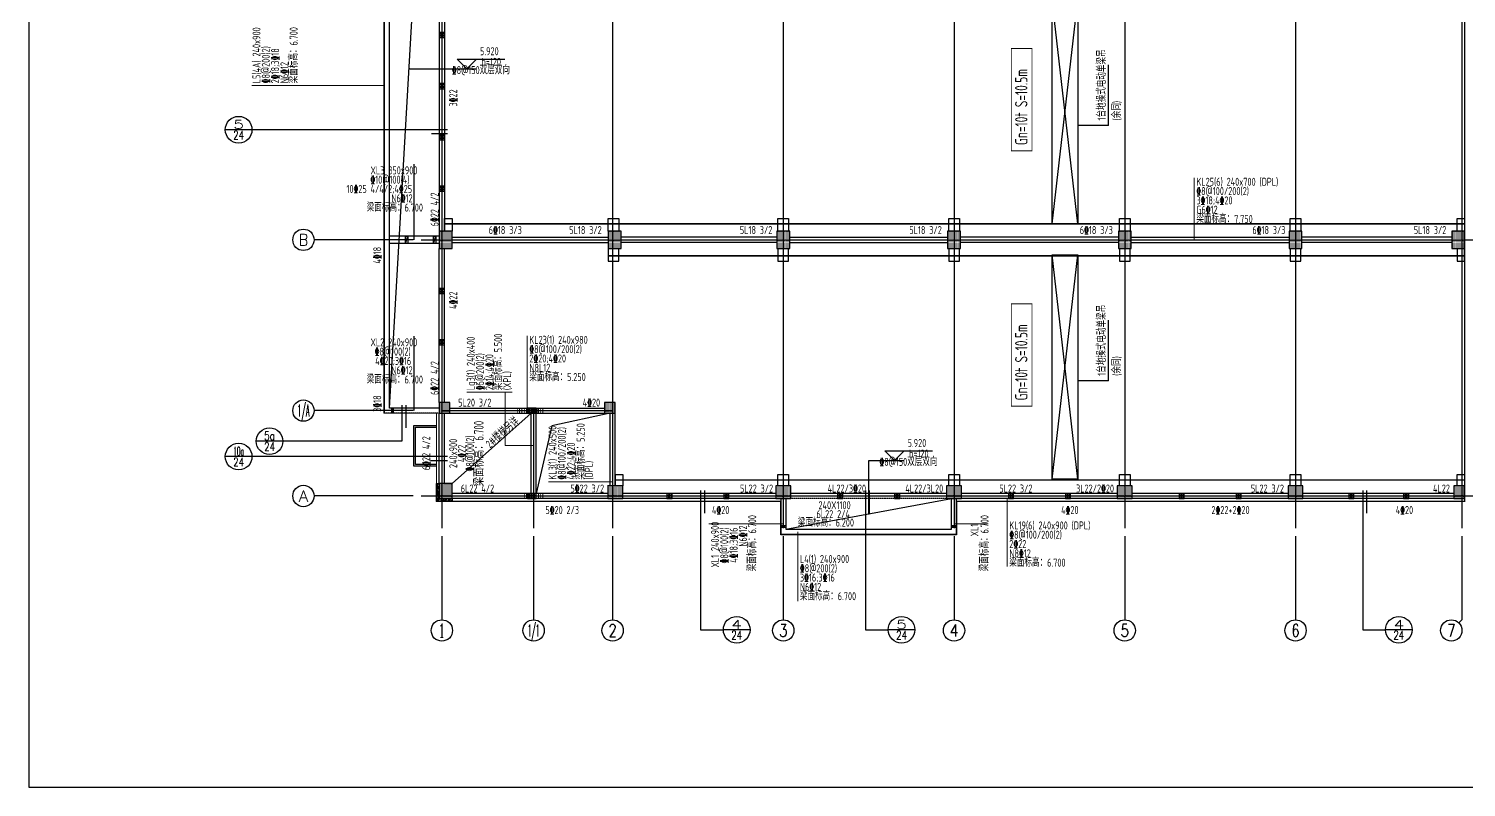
# Model space of a CAD drawing. Extents: x 254514 to 862351, y -189244 to 655075.
# Drawn here: x 254514 to 321870, y -7022 to 28509 of the extents above; entities that cross this region are included whole.
import ezdxf
from ezdxf.enums import TextEntityAlignment as Align

# ---------------------------------------------------------------- set-up
doc = ezdxf.new("R2010")
doc.units = 0
doc.header["$LTSCALE"] = 10
for name, pattern in [('CENTER', [2, 1.25, -0.25, 0.25, -0.25]), ('CENTER2', [1.125, 0.75, -0.125, 0.125, -0.125]), ('DASHED2', [0.375, 0.25, -0.125])]:
    doc.linetypes.add(name, pattern=pattern)
doc.layers.get('0').update_dxf_attribs({"linetype": 'CONTINUOUS'})
for name, color, linetype in [('1-牛腿', 6, 'CONTINUOUS'), ('AXIS_TEXT', 7, 'CONTINUOUS'), ('结-吊筋', 1, 'CONTINUOUS'), ('结-板', 30, 'CONTINUOUS'), ('结-板-标注', 2, 'CONTINUOUS'), ('结-构造柱', 2, 'CONTINUOUS'), ('结-柱', 2, 'CONTINUOUS'), ('结-柱-填充', 1, 'CONTINUOUS'), ('结-标注', 3, 'CONTINUOUS'), ('结-梁', 4, 'DASHED2'), ('结-梁-X编号', 81, 'CONTINUOUS'), ('结-梁-X钢筋', 80, 'CONTINUOUS'), ('结-梁-Y编号', 201, 'CONTINUOUS'), ('结-梁-Y钢筋', 200, 'CONTINUOUS'), ('结-轴网', 10, 'CENTER2'), ('结-轴网-标注', 14, 'CONTINUOUS')]:
    doc.layers.add(name, color=color, linetype=linetype)
doc.layers.add('结-隐线', color=59, linetype='CONTINUOUS', plot=False)
doc.styles.add('_TCH_AXIS', font='COMPLEX', dxfattribs={"bigfont": 'GBCBIG'})
doc.styles.add('_TCH_LABEL', font='COMPLEX', dxfattribs={"bigfont": 'GBCBIG'})
doc.styles.add('BW_Rein', font='tssdeng.shx', dxfattribs={"width": 0.7, "bigfont": 'hztxt-tsz.shx'})
doc.styles.add('COMPLEX', font='COMPLEX')
doc.styles.add('TSSD_Label', font='Tssdeng.shx', dxfattribs={"width": 0.7, "bigfont": 'hztxt.shx'})
doc.styles.add('TSSD_Norm', font='Tssdeng.shx', dxfattribs={"bigfont": 'hztxt.shx'})
doc.styles.add('TSSD_Rein', font='tssdeng.shx', dxfattribs={"width": 0.7, "bigfont": 'hztxt.shx'})

# ---------------------------------------------------------------- blocks, each defined once
blk = doc.blocks.new('QZF-HY-CJ-01C')
at = {"layer": '结-柱-填充'}
h = blk.add_hatch(dxfattribs=at)
h.set_pattern_fill('DOTS', color=0, scale=15)
h.set_pattern_definition([(0, (-281940.426, -6721.324), (11.90625, 23.8125), [0, -23.8125])])
h.paths.add_polyline_path([(480, 12400), (-120, 12400), (-120, 11600), (480, 11600)])
h = blk.add_hatch(dxfattribs=at)
h.set_pattern_fill('DOTS', color=0, scale=15)
h.set_pattern_definition([(0, (-274020.426, -6721.324), (11.90625, 23.8125), [0, -23.8125])])
h.paths.add_polyline_path([(8400, 12400), (7800, 12400), (7800, 11600), (8400, 11600)])
h = blk.add_hatch(dxfattribs=at)
h.set_pattern_fill('DOTS', color=0, scale=15)
h.set_pattern_definition([(0, (-266120.426, -6721.324), (11.90625, 23.8125), [0, -23.8125])])
h.paths.add_polyline_path([(16300, 12400), (15700, 12400), (15700, 11600), (16300, 11600)])
h = blk.add_hatch(dxfattribs=at)
h.set_pattern_fill('DOTS', color=0, scale=15)
h.set_pattern_definition([(0, (-258120.426, -6721.324), (11.90625, 23.8125), [0, -23.8125])])
h.paths.add_polyline_path([(24300, 12400), (23700, 12400), (23700, 11600), (24300, 11600)])
h = blk.add_hatch(dxfattribs=at)
h.set_pattern_fill('DOTS', color=0, scale=15)
h.set_pattern_definition([(0, (-250120.426, -6721.324), (11.90625, 23.8125), [0, -23.8125])])
h.paths.add_polyline_path([(32300, 12400), (31700, 12400), (31700, 11600), (32300, 11600)])
h = blk.add_hatch(dxfattribs=at)
h.set_pattern_fill('DOTS', color=0, scale=15)
h.set_pattern_definition([(0, (-242120.426, -6721.324), (11.90625, 23.8125), [0, -23.8125])])
h.paths.add_polyline_path([(40300, 12400), (39700, 12400), (39700, 11600), (40300, 11600)])
h = blk.add_hatch(dxfattribs=at)
h.set_pattern_fill('DOTS', color=0, scale=15)
h.set_pattern_definition([(0, (-234500.426, -6721.324), (11.90625, 23.8125), [0, -23.8125])])
h.paths.add_polyline_path([(47920, 12400), (47320, 12400), (47320, 11600), (47920, 11600)])
h = blk.add_hatch(dxfattribs=at)
h.set_pattern_fill('DOTS', color=0, scale=15)
h.set_pattern_definition([(0, (-281940.426, -14441.324), (11.90625, 23.8125), [0, -23.8125])])
h.paths.add_polyline_path([(380, 4380), (-120, 4380), (-120, 3880), (380, 3880)])
h = blk.add_hatch(dxfattribs=at)
h.set_pattern_fill('DOTS', color=0, scale=15)
h.set_pattern_definition([(0, (-274200.426, -14441.324), (11.90625, 23.8125), [0, -23.8125])])
h.paths.add_polyline_path([(8120, 4380), (7620, 4380), (7620, 3880), (8120, 3880)])
h = blk.add_hatch(dxfattribs=at)
h.set_pattern_fill('DOTS', color=0, scale=15)
h.set_pattern_definition([(0, (-281940.426, -18441.324), (11.90625, 23.8125), [0, -23.8125])])
h.paths.add_polyline_path([(480, 580), (-120, 580), (-120, -120), (480, -120)])
h = blk.add_hatch(dxfattribs=at)
h.set_pattern_fill('DOTS', color=0, scale=15)
h.set_pattern_definition([(0, (-274040.426, -18441.324), (11.90625, 23.8125), [0, -23.8125])])
h.paths.add_polyline_path([(8480, 480), (7780, 480), (7780, -120), (8480, -120)])
h = blk.add_hatch(dxfattribs=at)
h.set_pattern_fill('DOTS', color=0, scale=15)
h.set_pattern_definition([(0, (-266170.426, -18441.324), (11.90625, 23.8125), [0, -23.8125])])
h.paths.add_polyline_path([(16350, 480), (15650, 480), (15650, -120), (16350, -120)])
h = blk.add_hatch(dxfattribs=at)
h.set_pattern_fill('DOTS', color=0, scale=15)
h.set_pattern_definition([(0, (-258170.426, -18441.324), (11.90625, 23.8125), [0, -23.8125])])
h.paths.add_polyline_path([(24350, 480), (23650, 480), (23650, -120), (24350, -120)])
h = blk.add_hatch(dxfattribs=at)
h.set_pattern_fill('DOTS', color=0, scale=15)
h.set_pattern_definition([(0, (-250170.426, -18441.324), (11.90625, 23.8125), [0, -23.8125])])
h.paths.add_polyline_path([(32350, 480), (31650, 480), (31650, -120), (32350, -120)])
h = blk.add_hatch(dxfattribs=at)
h.set_pattern_fill('DOTS', color=0, scale=15)
h.set_pattern_definition([(0, (-242170.426, -18441.324), (11.90625, 23.8125), [0, -23.8125])])
h.paths.add_polyline_path([(40350, 480), (39650, 480), (39650, -120), (40350, -120)])
h = blk.add_hatch(dxfattribs=at)
h.set_pattern_fill('DOTS', color=0, scale=15)
h.set_pattern_definition([(0, (-234600.426, -18441.324), (11.90625, 23.8125), [0, -23.8125])])
h.paths.add_polyline_path([(47920, 480), (47420, 480), (47420, -120), (47920, -120)])
at = {"layer": '结-柱', "linetype": 'ByBlock', "lineweight": -2, "ltscale": 0.4, "transparency": 16777216}
for points in [[(480, 12400), (-120, 12400), (-120, 11600), (480, 11600)], [(8400, 12400), (7800, 12400), (7800, 11600), (8400, 11600)], [(16300, 12400), (15700, 12400), (15700, 11600), (16300, 11600)], [(24300, 12400), (23700, 12400), (23700, 11600), (24300, 11600)], [(32300, 12400), (31700, 12400), (31700, 11600), (32300, 11600)], [(40300, 12400), (39700, 12400), (39700, 11600), (40300, 11600)], [(47920, 12400), (47320, 12400), (47320, 11600), (47920, 11600)], [(380, 4380), (-120, 4380), (-120, 3880), (380, 3880)], [(8120, 4380), (7620, 4380), (7620, 3880), (8120, 3880)], [(480, 580), (-120, 580), (-120, -120), (480, -120)], [(8480, 480), (7780, 480), (7780, -120), (8480, -120)], [(16350, 480), (15650, 480), (15650, -120), (16350, -120)], [(24350, 480), (23650, 480), (23650, -120), (24350, -120)], [(32350, 480), (31650, 480), (31650, -120), (32350, -120)], [(40350, 480), (39650, 480), (39650, -120), (40350, -120)], [(47920, 480), (47420, 480), (47420, -120), (47920, -120)]]:
    blk.add_lwpolyline(points, close=True, dxfattribs=at)
blk = doc.blocks.new('_AXISO')
blk.add_circle((0, 0), 0.5)
at = {"layer": 'AXIS_TEXT', "style": 'COMPLEX', "width": 1.041667}
blk.add_attdef('A', text='', height=0.56, dxfattribs=at).set_placement((-0.25, -0.28), (0.25, -0.28), align=Align.FIT)
blk = doc.blocks.new('QZF-HY-CJ-01A')
at = {"layer": '结-轴网'}
for p, q in [((0, 49500), (0, -1500)), ((8000, 49500), (8000, -1500)), ((16000, 49500), (16000, -1500)), ((24000, 49500), (24000, -1500)), ((32000, 49500), (32000, -1500)), ((40000, 49500), (40000, -1500)), ((47800, 49500), (47800, -1500)), ((-970, 12000), (96500, 12000)), ((0, 4000), (8000, 4000)), ((4300, 4000), (4300, -1500)), ((-970, 0), (96500, 0))]:
    blk.add_line(p, q, dxfattribs=at)
at = {"layer": '结-轴网-标注'}
for p, q in [((-1345, 12000), (-5984, 12000)), ((-1345, 4000), (-5984, 4000)), ((-1345, 0), (-5984, 0)), ((0, -1875), (0, -5800)), ((4300, -1875), (4300, -5800)), ((8000, -1875), (8000, -5800)), ((16000, -1875), (16000, -5800)), ((24000, -1875), (24000, -5800)), ((32000, -1875), (32000, -5800)), ((40000, -1875), (40000, -5800)), ((47800, -1875), (47800, -5800)), ((47654, -5946), (47800, -5800))]:
    blk.add_line(p, q, dxfattribs=at)
ref = blk.add_blockref('_AXISO', (-6484, 12000), dxfattribs=dict(at, xscale=1000, yscale=1000, zscale=1000))
ref.add_attrib('A', 'B', dxfattribs={"layer": 'AXIS_TEXT', "height": 544, "style": '_TCH_AXIS'}).set_placement((-6704, 11728), (-6263, 11728), align=Align.FIT)
ref = blk.add_blockref('_AXISO', (-6484, 4000), dxfattribs=dict(at, xscale=1000, yscale=1000, zscale=1000))
ref.add_attrib('A', '1/A', dxfattribs={"layer": 'AXIS_TEXT', "height": 565.7, "style": '_TCH_AXIS', "width": 0.381818}).set_placement((-6767, 3717), (-6201, 3717), align=Align.FIT)
ref = blk.add_blockref('_AXISO', (-6484, 0), dxfattribs=dict(at, xscale=1000, yscale=1000, zscale=1000))
ref.add_attrib('A', 'A', dxfattribs={"layer": 'AXIS_TEXT', "height": 531, "style": '_TCH_AXIS'}).set_placement((-6711, -266), (-6256, -266), align=Align.FIT)
ref = blk.add_blockref('_AXISO', (0, -6300), dxfattribs=dict(at, xscale=1000, yscale=1000, zscale=1000))
ref.add_attrib('A', '1', dxfattribs={"layer": 'AXIS_TEXT', "height": 643, "style": '_TCH_AXIS'}).set_placement((-138, -6622), (138, -6622), align=Align.FIT)
ref = blk.add_blockref('_AXISO', (4300, -6300), dxfattribs=dict(at, xscale=1000, yscale=1000, zscale=1000))
ref.add_attrib('A', '1/1', dxfattribs={"layer": 'AXIS_TEXT', "height": 565.7, "style": '_TCH_AXIS', "width": 0.456522}).set_placement((4017, -6583), (4583, -6583), align=Align.FIT)
ref = blk.add_blockref('_AXISO', (8000, -6300), dxfattribs=dict(at, xscale=1000, yscale=1000, zscale=1000))
ref.add_attrib('A', '2', dxfattribs={"layer": 'AXIS_TEXT', "height": 582, "style": '_TCH_AXIS'}).set_placement((7806, -6591), (8194, -6591), align=Align.FIT)
ref = blk.add_blockref('_AXISO', (16000, -6300), dxfattribs=dict(at, xscale=1000, yscale=1000, zscale=1000))
ref.add_attrib('A', '3', dxfattribs={"layer": 'AXIS_TEXT', "height": 582, "style": '_TCH_AXIS'}).set_placement((15806, -6591), (16194, -6591), align=Align.FIT)
ref = blk.add_blockref('_AXISO', (24000, -6300), dxfattribs=dict(at, xscale=1000, yscale=1000, zscale=1000))
ref.add_attrib('A', '4', dxfattribs={"layer": 'AXIS_TEXT', "height": 557, "style": '_TCH_AXIS'}).set_placement((23788, -6578), (24212, -6578), align=Align.FIT)
ref = blk.add_blockref('_AXISO', (32000, -6300), dxfattribs=dict(at, xscale=1000, yscale=1000, zscale=1000))
ref.add_attrib('A', '5', dxfattribs={"layer": 'AXIS_TEXT', "height": 582, "style": '_TCH_AXIS'}).set_placement((31806, -6591), (32194, -6591), align=Align.FIT)
ref = blk.add_blockref('_AXISO', (40000, -6300), dxfattribs=dict(at, xscale=1000, yscale=1000, zscale=1000))
ref.add_attrib('A', '6', dxfattribs={"layer": 'AXIS_TEXT', "height": 582, "style": '_TCH_AXIS'}).set_placement((39806, -6591), (40194, -6591), align=Align.FIT)
ref = blk.add_blockref('_AXISO', (47300, -6300), dxfattribs=dict(at, xscale=1000, yscale=1000, zscale=1000))
ref.add_attrib('A', '7', dxfattribs={"layer": 'AXIS_TEXT', "height": 582, "style": '_TCH_AXIS'}).set_placement((47106, -6591), (47494, -6591), align=Align.FIT)
blk = doc.blocks.new('qzf-hy-gzz-1c')
at = {"layer": '结-构造柱', "linetype": 'Continuous'}
h = blk.add_hatch(dxfattribs=at)
h.set_pattern_fill('ANSI37', color=256, scale=25)
h.set_pattern_definition([(45, (-278179.67, -33837.33), (-56.1266, 56.1266), []), (135, (-278179.67, -33837.33), (-56.1266, -56.1266), [])])
h.paths.add_polyline_path([(-120, 21480), (120, 21480), (120, 21720), (-120, 21720)])
h = blk.add_hatch(dxfattribs=at)
h.set_pattern_fill('ANSI37', color=256, scale=25)
h.set_pattern_definition([(45, (-278179.67, -36237.33), (-56.1266, 56.1266), []), (135, (-278179.67, -36237.33), (-56.1266, -56.1266), [])])
h.paths.add_polyline_path([(-120, 19080), (120, 19080), (120, 19320), (-120, 19320)])
h = blk.add_hatch(dxfattribs=at)
h.set_pattern_fill('ANSI37', color=256, scale=25)
h.set_pattern_definition([(45, (-278179.67, -38637.33), (-56.1266, 56.1266), []), (135, (-278179.67, -38637.33), (-56.1266, -56.1266), [])])
h.paths.add_polyline_path([(-120, 16680), (120, 16680), (120, 16920), (-120, 16920)])
h = blk.add_hatch(dxfattribs=at)
h.set_pattern_fill('ANSI37', color=256, scale=25)
h.set_pattern_definition([(45, (-278179.67, -41037.33), (-56.1266, 56.1266), []), (135, (-278179.67, -41037.33), (-56.1266, -56.1266), [])])
h.paths.add_polyline_path([(-120, 14280), (120, 14280), (120, 14520), (-120, 14520)])
h = blk.add_hatch(dxfattribs=at)
h.set_pattern_fill('ANSI37', color=256, scale=25)
h.set_pattern_definition([(45, (-278179.67, -45837.33), (-56.1266, 56.1266), []), (135, (-278179.67, -45837.33), (-56.1266, -56.1266), [])])
h.paths.add_polyline_path([(-120, 9480), (120, 9480), (120, 9720), (-120, 9720)])
h = blk.add_hatch(dxfattribs=at)
h.set_pattern_fill('ANSI37', color=256, scale=25)
h.set_pattern_definition([(45, (-278179.67, -48237.33), (-56.1266, 56.1266), []), (135, (-278179.67, -48237.33), (-56.1266, -56.1266), [])])
h.paths.add_polyline_path([(-120, 7080), (120, 7080), (120, 7320), (-120, 7320)])
h = blk.add_hatch(dxfattribs=at)
h.set_pattern_fill('ANSI37', color=256, scale=25)
h.set_pattern_definition([(45, (-274039.67, -51447.33), (-56.1266, 56.1266), []), (135, (-274039.67, -51447.33), (-56.1266, -56.1266), [])])
h.paths.add_polyline_path([(4020, 3880), (4420, 3880), (4420, 4120), (4020, 4120)])
h = blk.add_hatch(dxfattribs=at)
h.set_pattern_fill('ANSI37', color=256, scale=25)
h.set_pattern_definition([(45, (-274039.67, -55447.33), (-56.1266, 56.1266), []), (135, (-274039.67, -55447.33), (-56.1266, -56.1266), [])])
h.paths.add_polyline_path([(4020, -120), (4420, -120), (4420, 120), (4020, 120)])
h = blk.add_hatch(dxfattribs=at)
h.set_pattern_fill('ANSI37', color=256, scale=25)
h.set_pattern_definition([(45, (-267594.67, -55447.33), (-56.1266, 56.1266), []), (135, (-267594.67, -55447.33), (-56.1266, -56.1266), [])])
h.paths.add_polyline_path([(10545, -120), (10785, -120), (10785, 120), (10545, 120)])
h = blk.add_hatch(dxfattribs=at)
h.set_pattern_fill('ANSI37', color=256, scale=25)
h.set_pattern_definition([(45, (-264924.67, -55447.33), (-56.1266, 56.1266), []), (135, (-264924.67, -55447.33), (-56.1266, -56.1266), [])])
h.paths.add_polyline_path([(13215, -120), (13455, -120), (13455, 120), (13215, 120)])
h = blk.add_hatch(dxfattribs=at)
h.set_pattern_fill('ANSI37', color=256, scale=25)
h.set_pattern_definition([(45, (-259594.67, -55447.33), (-56.1266, 56.1266), []), (135, (-259594.67, -55447.33), (-56.1266, -56.1266), [])])
h.paths.add_polyline_path([(18545, -120), (18785, -120), (18785, 120), (18545, 120)])
h = blk.add_hatch(dxfattribs=at)
h.set_pattern_fill('ANSI37', color=256, scale=25)
h.set_pattern_definition([(45, (-256924.67, -55447.33), (-56.1266, 56.1266), []), (135, (-256924.67, -55447.33), (-56.1266, -56.1266), [])])
h.paths.add_polyline_path([(21215, -120), (21455, -120), (21455, 120), (21215, 120)])
h = blk.add_hatch(dxfattribs=at)
h.set_pattern_fill('ANSI37', color=256, scale=25)
h.set_pattern_definition([(45, (-251594.67, -55447.33), (-56.1266, 56.1266), []), (135, (-251594.67, -55447.33), (-56.1266, -56.1266), [])])
h.paths.add_polyline_path([(26545, -120), (26785, -120), (26785, 120), (26545, 120)])
h = blk.add_hatch(dxfattribs=at)
h.set_pattern_fill('ANSI37', color=256, scale=25)
h.set_pattern_definition([(45, (-248924.67, -55447.33), (-56.1266, 56.1266), []), (135, (-248924.67, -55447.33), (-56.1266, -56.1266), [])])
h.paths.add_polyline_path([(29215, -120), (29455, -120), (29455, 120), (29215, 120)])
h = blk.add_hatch(dxfattribs=at)
h.set_pattern_fill('ANSI37', color=256, scale=25)
h.set_pattern_definition([(45, (-243594.67, -55447.33), (-56.1266, 56.1266), []), (135, (-243594.67, -55447.33), (-56.1266, -56.1266), [])])
h.paths.add_polyline_path([(34545, -120), (34785, -120), (34785, 120), (34545, 120)])
h = blk.add_hatch(dxfattribs=at)
h.set_pattern_fill('ANSI37', color=256, scale=25)
h.set_pattern_definition([(45, (-240924.67, -55447.33), (-56.1266, 56.1266), []), (135, (-240924.67, -55447.33), (-56.1266, -56.1266), [])])
h.paths.add_polyline_path([(37215, -120), (37455, -120), (37455, 120), (37215, 120)])
h = blk.add_hatch(dxfattribs=at)
h.set_pattern_fill('ANSI37', color=256, scale=25)
h.set_pattern_definition([(45, (-235644.67, -55447.33), (-56.1266, 56.1266), []), (135, (-235644.67, -55447.33), (-56.1266, -56.1266), [])])
h.paths.add_polyline_path([(42495, -120), (42735, -120), (42735, 120), (42495, 120)])
h = blk.add_hatch(dxfattribs=at)
h.set_pattern_fill('ANSI37', color=256, scale=25)
h.set_pattern_definition([(45, (-233074.67, -55447.33), (-56.1266, 56.1266), []), (135, (-233074.67, -55447.33), (-56.1266, -56.1266), [])])
h.paths.add_polyline_path([(45065, -120), (45305, -120), (45305, 120), (45065, 120)])
for points in [[(-120, 21480), (120, 21480), (120, 21720), (-120, 21720)], [(-120, 19080), (120, 19080), (120, 19320), (-120, 19320)], [(-120, 16680), (120, 16680), (120, 16920), (-120, 16920)], [(-120, 14280), (120, 14280), (120, 14520), (-120, 14520)], [(-120, 9480), (120, 9480), (120, 9720), (-120, 9720)], [(-120, 7080), (120, 7080), (120, 7320), (-120, 7320)], [(4020, 3880), (4420, 3880), (4420, 4120), (4020, 4120)], [(4020, -120), (4420, -120), (4420, 120), (4020, 120)], [(10545, -120), (10785, -120), (10785, 120), (10545, 120)], [(13215, -120), (13455, -120), (13455, 120), (13215, 120)], [(18545, -120), (18785, -120), (18785, 120), (18545, 120)], [(21215, -120), (21455, -120), (21455, 120), (21215, 120)], [(26545, -120), (26785, -120), (26785, 120), (26545, 120)], [(29215, -120), (29455, -120), (29455, 120), (29215, 120)], [(34545, -120), (34785, -120), (34785, 120), (34545, 120)], [(37215, -120), (37455, -120), (37455, 120), (37215, 120)], [(42495, -120), (42735, -120), (42735, 120), (42495, 120)], [(45065, -120), (45305, -120), (45305, 120), (45065, 120)]]:
    blk.add_lwpolyline(points, close=True, dxfattribs=at)

msp = doc.modelspace()

# ---------------------------------------------------------------- hatches: boundary and pattern name
at = {"layer": '结-柱-填充'}
h = msp.add_hatch(dxfattribs=at)
h.set_pattern_fill('ARMORED', color=256, scale=25)
h.set_pattern_definition([(50, (196160.3, -230000), (179.31505, -15.68803), [18.75, -206.25]), (355, (196160.3, -230000), (-34.68783, 188.04803), [15, -165]), (100.4514, (196175.24, -230001.3), (144.62735, 172.35989), [15.93505, -175.28553]), (46.1842, (196160.3, -229950), (266.81026, -41.37975), [28.125, -309.375]), (96.6356, (196182.53, -229953.45), (233.66568, 243.52947), [23.90257, -262.92825]), (351.1842, (196160.3, -229950), (233.6655, 243.52965), [22.5, -247.5]), (21, (196185.3, -229962.5), (149.22676, -100.65472), [18.75, -206.25]), (326, (196185.3, -229962.5), (60.82883, 181.28751), [15, -165]), (71.4514, (196197.73, -229970.89), (210.05566, 80.63262), [15.93505, -175.28553]), (37.5, (196160.295, -230000), (3.039964, 83.223463), [0, -163, 0, -167.5, 0, -165.625]), (7.5, (196160.295, -230000), (65.767384, 98.602928), [0, -95.5, 0, -159.25, 0, -63.125]), (327.5, (196104.545, -230000), (133.455609, -5.638718), [0, -62.5, 0, -195, 0, -258.75]), (317.5, (196079.54, -230000), (145.79654, 25.026246), [0, -81.25, 0, -129.5, 0, -183.75]), (45, (196160.3, -230000), (-88.38835, 88.38835), [])])
h.paths.add_polyline_path([(274350, 6501), (274350, 6371), (273620, 6371), (273620, 7201), (273750, 7201), (273750, 6501)])

# ---------------------------------------------------------------- linework, layer by layer
at = {"layer": '1-牛腿'}
for p, q in [((274000, 19021), (274000, 19621)), ((274000, 19621), (274350, 19621)), ((274350, 19621), (274350, 19021)), ((281670, 19021), (281670, 19621)), ((281670, 19621), (282170, 19621)), ((282170, 19621), (282170, 19021)), ((289620, 19021), (289620, 19621)), ((289620, 19621), (290120, 19621)), ((290120, 19621), (290120, 19021)), ((297620, 19021), (297620, 19621)), ((297620, 19621), (298120, 19621)), ((298120, 19621), (298120, 19021)), ((305620, 19021), (305620, 19621)), ((305620, 19621), (306120, 19621)), ((306120, 19621), (306120, 19021)), ((313620, 19021), (313620, 19621)), ((313620, 19621), (314120, 19621)), ((314120, 19621), (314120, 19021)), ((321440, 19021), (321440, 19621)), ((321440, 19621), (321790, 19621)), ((321790, 19621), (321790, 19021)), ((281670, 18221), (281670, 17621)), ((282170, 17621), (282170, 18221)), ((289620, 18221), (289620, 17621)), ((290120, 17621), (290120, 18221)), ((297620, 18221), (297620, 17621)), ((298120, 17621), (298120, 18221)), ((305620, 18221), (305620, 17621)), ((306120, 17621), (306120, 18221)), ((313620, 18221), (313620, 17621)), ((314120, 17621), (314120, 18221)), ((321440, 18221), (321440, 17621)), ((321790, 17621), (321790, 18221)), ((281670, 17621), (282170, 17621)), ((289620, 17621), (290120, 17621)), ((297620, 17621), (298120, 17621)), ((305620, 17621), (306120, 17621)), ((313620, 17621), (314120, 17621)), ((321440, 17621), (321790, 17621)), ((282000, 7101), (282000, 7621)), ((282000, 7621), (282350, 7621)), ((282350, 7621), (282350, 7101)), ((289620, 7101), (289620, 7621)), ((289620, 7621), (290120, 7621)), ((290120, 7621), (290120, 7101)), ((297620, 7101), (297620, 7621)), ((297620, 7621), (298120, 7621)), ((298120, 7621), (298120, 7101)), ((305620, 7101), (305620, 7621)), ((305620, 7621), (306120, 7621)), ((306120, 7621), (306120, 7101)), ((313620, 7101), (313620, 7621)), ((313620, 7621), (314120, 7621)), ((314120, 7621), (314120, 7101)), ((321440, 7101), (321440, 7621)), ((321440, 7621), (321790, 7621)), ((321790, 7621), (321790, 7101))]:
    msp.add_line(p, q, dxfattribs=at)
at = {"layer": '1-牛腿', "linetype": 'CENTER', "const_width": 75}
for points in [[(321790, 19371), (274000, 19371)], [(321790, 17871), (281670, 17871)], [(321790, 7371), (282000, 7371)]]:
    msp.add_lwpolyline(points, dxfattribs=at)
at = {"layer": '结-吊筋', "lineweight": 35, "const_width": 40}
for points in [[(277405, 10501), (277405, 10741)], [(277510, 10501), (277510, 10741)], [(277615, 10501), (277615, 10741)], [(277735, 10501), (277735, 10741)], [(277735, 10501), (277735, 10741)], [(277840, 10501), (277840, 10741)], [(277840, 10501), (277840, 10741)], [(277945, 10501), (277945, 10741)], [(277945, 10501), (277945, 10741)], [(278125, 10501), (278125, 10741)], [(278230, 10501), (278230, 10741)], [(278335, 10501), (278335, 10741)], [(278395, 10501), (278395, 10741)], [(278395, 10501), (278395, 10741)], [(278500, 10501), (278500, 10741)], [(278500, 10501), (278500, 10741)], [(278605, 10501), (278605, 10741)], [(278605, 10501), (278605, 10741)], [(277735, 6501), (277735, 6741)], [(277735, 6501), (277735, 6741)], [(277840, 6501), (277840, 6741)], [(277840, 6501), (277840, 6741)], [(277945, 6501), (277945, 6741)], [(277945, 6501), (277945, 6741)], [(278395, 6501), (278395, 6741)], [(278395, 6501), (278395, 6741)], [(278500, 6501), (278500, 6741)], [(278500, 6501), (278500, 6741)], [(278605, 6501), (278605, 6741)], [(278605, 6501), (278605, 6741)]]:
    msp.add_lwpolyline(points, dxfattribs=at)
at = {"layer": '结-板', "const_width": 60}
msp.add_lwpolyline([(297990, 6371), (321790, 6371), (321790, 54871), (273620, 54871), (273620, 51401), (271170, 51401), (271170, 10501), (273620, 10501), (273620, 6371), (289750, 6371), (289750, 4821), (297990, 4821)], close=True, dxfattribs=at)
at = {"layer": '结-板', "color": 5, "const_width": 60}
for points in [[(278050, 10501), (273990, 10501), (273990, 7201), (274350, 7201), (274350, 6741), (278050, 6741)], [(281750, 10501), (278290, 10501), (278290, 6741), (281650, 6741), (281650, 7101), (281750, 7101)]]:
    msp.add_lwpolyline(points, close=True, dxfattribs=at)
at = {"layer": '结-板'}
for points in [[(273620, 8021), (272550, 8021), (272550, 9921), (273620, 9921)], [(273620, 8101), (272630, 8101), (272630, 9841), (273620, 9841)]]:
    msp.add_lwpolyline(points, dxfattribs=at)
at = {"layer": '结-板-标注'}
for p, q in [((272166, 18443), (272275, 18800)), ((273472, 18443), (273581, 18800)), ((271510, 10741), (271510, 10501)), ((271510, 10741), (271585, 10501)), ((271585, 10741), (271585, 10501)), ((289750, 5236), (289990, 5236)), ((289750, 5161), (289990, 5236)), ((289750, 5161), (289990, 5161)), ((297750, 5236), (297990, 5236)), ((297750, 5161), (297990, 5236)), ((297750, 5161), (297990, 5161))]:
    msp.add_line(p, q, dxfattribs=at)
for points in [[(272166, 18800), (272275, 18800), (272275, 18443), (272166, 18443)], [(273472, 18800), (273581, 18800), (273581, 18443), (273472, 18443)]]:
    msp.add_lwpolyline(points, close=True, dxfattribs=at)
at = {"layer": '结-柱'}
msp.add_lwpolyline([(274350, 6501), (274350, 6371), (273620, 6371), (273620, 7201), (273750, 7201), (273750, 6501)], close=True, dxfattribs=at)
at = {"layer": '结-标注'}
for p, q in [((271410, 10741), (273750, 51141)), ((302466, 19371), (303673, 29871)), ((303673, 19371), (302466, 29871)), ((275041, 26631), (274591, 27081)), ((274591, 27081), (275491, 27081)), ((275041, 26631), (275491, 27081)), ((275491, 27081), (276817, 27081)), ((272355, 26631), (275071, 26631)), ((274453, 26631), (275491, 26631)), ((305109, 23973), (305109, 26815)), ((264974, 23779), (263724, 23779)), ((269298, 23779), (264974, 23779)), ((274137, 23779), (269298, 23779)), ((305109, 23973), (303673, 23973)), ((302466, 7411), (303673, 17911)), ((303673, 7411), (302466, 17911)), ((305109, 12013), (305109, 14855)), ((305109, 12013), (303673, 12013)), ((272002, 10881), (272002, 9187)), ((274350, 7201), (278050, 10501)), ((266423, 9187), (265173, 9187)), ((272002, 9187), (266423, 9187)), ((264974, 8467), (263724, 8467)), ((269298, 8467), (264974, 8467)), ((274137, 8467), (269298, 8467)), ((293870, 5781), (293870, 8280)), ((293870, 8280), (295106, 8280)), ((294488, 8280), (295527, 8280)), ((295077, 8280), (294627, 8730)), ((294627, 8730), (295527, 8730)), ((295077, 8280), (295527, 8730)), ((295527, 8730), (296853, 8730)), ((285995, 6881), (285995, 355)), ((293720, 6881), (293720, 355)), ((317020, 6881), (317020, 355)), ((289990, 5061), (297750, 6501)), ((285995, 355), (287061, 355)), ((288311, 355), (287061, 355)), ((293720, 355), (294786, 355)), ((296036, 355), (294786, 355)), ((317020, 355), (318086, 355)), ((319336, 355), (318086, 355))]:
    msp.add_line(p, q, dxfattribs=at)
for points in [[(303673, 19371), (302466, 19371), (302466, 29871), (303673, 29871)], [(303673, 7411), (302466, 7411), (302466, 17911), (303673, 17911)], [(278290, 6741), (278290, 10501), (281750, 10501), (279020, 9911)]]:
    msp.add_lwpolyline(points, close=True, dxfattribs=at)
at = {"layer": '结-标注', "const_width": 41.5}
for points in [[(300557, 22789), (300557, 27585), (301521, 27585), (301521, 22789)], [(300557, 10829), (300557, 15625), (301521, 15625), (301521, 10829)]]:
    msp.add_lwpolyline(points, close=True, dxfattribs=at)
at = {"layer": '结-标注', "const_width": 39.8}
for points in [[(272339, 26631, 1), (272379, 26631, 1)], [(293850, 5781, 1), (293891, 5781, 1)]]:
    msp.add_lwpolyline(points, format="xyb", close=True, dxfattribs=at)
at = {"layer": '结-标注', "const_width": 62.5}
for points in [[(274137, 23591), (273384, 23591)], [(272190, 10881), (272190, 9806)], [(274137, 8279), (273325, 8279)], [(286182, 6881), (286182, 5806)], [(293908, 6881), (293908, 5806)], [(317208, 6881), (317208, 5806)]]:
    msp.add_lwpolyline(points, dxfattribs=at)
at = {"layer": '结-标注'}
for centre in [(264349, 23779), (265798, 9187), (264349, 8467), (287686, 355), (295411, 355), (318711, 355)]:
    msp.add_circle(centre, 625, dxfattribs=at)
at = {"layer": '结-梁', "linetype": 'ByBlock'}
for p, q in [((271170, 10501), (271170, 51401)), ((271410, 10741), (271410, 51161)), ((273750, 30221), (273750, 19021)), ((273990, 30221), (273990, 19021)), ((273750, 18796), (271410, 18796)), ((273750, 18446), (271410, 18446)), ((273750, 11001), (273750, 18221)), ((273990, 11001), (273990, 18221)), ((274350, 18741), (281670, 18741)), ((274350, 18501), (281670, 18501)), ((289570, 18741), (282270, 18741)), ((289570, 18501), (282270, 18501)), ((290170, 18741), (297570, 18741)), ((290170, 18501), (297570, 18501)), ((305570, 18741), (298170, 18741)), ((305570, 18501), (298170, 18501)), ((306170, 18741), (313570, 18741)), ((306170, 18501), (313570, 18501)), ((321190, 18741), (314170, 18741)), ((321190, 18501), (314170, 18501)), ((273750, 10741), (271410, 10741)), ((273750, 7201), (273750, 10501)), ((273990, 7201), (273990, 10501)), ((274250, 10741), (281490, 10741)), ((274250, 10501), (278050, 10501)), ((278050, 6741), (278050, 10501)), ((278290, 6741), (278290, 10501)), ((278290, 10501), (281490, 10501)), ((281750, 7101), (281750, 10501)), ((281990, 7101), (281990, 10501)), ((278050, 6741), (274350, 6741)), ((281650, 6741), (278290, 6741)), ((289520, 6741), (282350, 6741)), ((297520, 6741), (290220, 6741)), ((305520, 6741), (298220, 6741)), ((313520, 6741), (306220, 6741)), ((321290, 6741), (314220, 6741)), ((281650, 6501), (274350, 6501)), ((289520, 6501), (282350, 6501)), ((289750, 6501), (289750, 4821)), ((289990, 6501), (289990, 5061)), ((297750, 5061), (297750, 6501)), ((297990, 4821), (297990, 6501)), ((305520, 6501), (298220, 6501)), ((313520, 6501), (306220, 6501)), ((321290, 6501), (314220, 6501)), ((289750, 4821), (297990, 4821)), ((289990, 5061), (297750, 5061))]:
    msp.add_line(p, q, dxfattribs=at)
at = {"layer": '结-梁'}
for p, q in [((273750, 10501), (271170, 10501)), ((297520, 6501), (290220, 6501))]:
    msp.add_line(p, q, dxfattribs=at)
at = {"layer": '结-梁-X编号'}
for p, q in [((272580, 18621), (272580, 22161)), ((272580, 10621), (272580, 14106))]:
    msp.add_line(p, q, dxfattribs=at)
at = {"layer": '结-梁-X编号', "lineweight": 18}
for p, q in [((309125, 18621), (309125, 21526)), ((277870, 10621), (277870, 14121)), ((300360, 6496), (300360, 3325)), ((290549, 1689), (290549, 4941))]:
    msp.add_line(p, q, dxfattribs=at)
at = {"layer": '结-梁-Y编号', "lineweight": 18}
for p, q in [((271170, 25853), (264962, 25853)), ((277170, 11480), (275039, 11480)), ((276840, 11480), (276840, 8989)), ((276840, 8989), (278170, 8989)), ((281870, 7289), (278870, 7289)), ((289870, 5324), (286386, 5324)), ((299474, 5324), (297870, 5324))]:
    msp.add_line(p, q, dxfattribs=at)
at = {"layer": '结-隐线'}
msp.add_lwpolyline([(254514, -7022), (399076, -7022), (399076, 64728), (254514, 64728)], close=True, dxfattribs=at)

# ---------------------------------------------------------------- block references
at = {"layer": '结-构造柱'}
msp.add_blockref('qzf-hy-gzz-1c', (273870, 6621), dxfattribs=at)
at = {"layer": '结-柱'}
msp.add_blockref('QZF-HY-CJ-01C', (273870, 6621), dxfattribs=at)
at = {"layer": '结-轴网'}
msp.add_blockref('QZF-HY-CJ-01A', (273870, 6621), dxfattribs=at)

# ---------------------------------------------------------------- texts
at = {"layer": '结-标注', "style": 'TSSD_Label', "width": 0.7}
for s, p in [('5.920', (276533, 27156)), ('h=120', (276643, 26660)), ('%%1328@150双层双向', (277059, 26271)), ('5.920', (296569, 8805)), ('h=120', (296678, 8309)), ('%%1328@150双层双向', (297094, 7920))]:
    msp.add_text(s, height=375, dxfattribs=at).set_placement(p, align=Align.BOTTOM_RIGHT)
at = {"layer": '结-标注', "width": 0.7}
for s, height, rotation, style, p in [('Gn=10t S=10.5m ', 581, 90, 'TSSD_Norm', (301311, 23058)), ('1台地操式电动单梁吊', 375, 90, 'TSSD_Rein', (304979, 24212)), ('(余同)', 375, 90, 'TSSD_Rein', (305691, 24212)), ('Gn=10t S=10.5m ', 581, 90, 'TSSD_Norm', (301311, 11098)), ('1台地操式电动单梁吊', 375, 90, 'TSSD_Rein', (304979, 12252)), ('(余同)', 375, 90, 'TSSD_Rein', (305691, 12252)), ('2#楼梯另详', 375, 40.83136, 'BW_Rein', (276127, 8842))]:
    msp.add_text(s, height=height, rotation=rotation, dxfattribs=dict(at, style=style)).set_placement(p)
at = {"layer": '结-标注', "style": '_TCH_LABEL'}
for s, height, width, p, p2 in [('24', 402.5, 0.729167, (264097, 23326), (264600, 23326)), ('5', 402, 1.875, (264097, 23829), (264600, 23829)), ('5a', 402.5, 0.75, (265547, 9237), (266050, 9237)), ('10a', 402.5, 0.525, (264097, 8517), (264600, 8517)), ('24', 402.5, 0.729167, (265547, 8734), (266050, 8734)), ('24', 402.5, 0.729167, (264097, 8014), (264600, 8014)), ('4', 402, 1.640625, (287434, 406), (287937, 406)), ('5', 402, 1.875, (295159, 406), (295662, 406)), ('4', 402, 1.640625, (318459, 406), (318962, 406)), ('24', 402.5, 0.729167, (287434, -98), (287937, -98)), ('24', 402.5, 0.729167, (295159, -98), (295662, -98)), ('24', 402.5, 0.729167, (318459, -98), (318962, -98))]:
    msp.add_text(s, height=height, dxfattribs=dict(at, width=width)).set_placement(p, p2, align=Align.FIT)
at = {"layer": '结-梁-X编号', "color": 6, "style": 'BW_Rein', "width": 0.7}
for s, p in [('XL3 350x900', (270527, 21688)), ('KL25(6) 240x700 (DPL)', (309225, 21153)), ('KL23(1) 240x980', (277970, 13748)), ('XL2 240x900', (270527, 13633)), ('KL19(6) 240x900 (DPL)', (300460, 5055)), ('L4(1) 240x900', (290648, 3483))]:
    msp.add_text(s, height=375, dxfattribs=at).set_placement(p)
at = {"layer": '结-梁-X编号', "style": 'BW_Rein', "width": 0.7}
for s, p in [('%%13210@100(4)', (270524, 21252)), ('10%%13225 4/4/2;4%%13225', (269401, 20817)), ('%%1328@100/200(2)', (309225, 20717)), ('梁面标高：6.700', (270351, 19945)), ('N6%%13212', (271502, 20381)), ('3%%13218;4%%13220', (309225, 20281)), ('G6%%13212', (309225, 19846)), ('梁面标高：7.750', (309225, 19410)), ('%%1328@100(2)', (270721, 13197)), ('%%1328@100/200(2)', (277970, 13312)), ('4%%13220;3%%13216', (270748, 12762)), ('2%%13220;4%%13220', (277970, 12876)), ('N8L12', (277970, 12441)), ('梁面标高：6.700', (270351, 11890)), ('N6%%13212', (271502, 12326)), ('梁面标高：5.250', (277970, 12005)), ('%%1328@100/200(2)', (300460, 4620)), ('2%%13222', (300460, 4184)), ('N8%%13212', (300460, 3748)), ('%%1328@200(2)', (290648, 3048)), ('梁面标高：6.700', (300460, 3312)), ('3%%13216;3%%13216', (290648, 2612)), ('梁面标高：6.700', (290648, 1740)), ('N6%%13212', (290648, 2176))]:
    msp.add_text(s, height=375, dxfattribs=at).set_placement(p)
at = {"layer": '结-梁-X钢筋', "style": 'BW_Rein', "width": 0.7}
msp.add_text('6%%13218 3/3', height=375, dxfattribs=at).set_placement((276067, 18891))
for s, p in [('5L18 3/2', (281362, 18891)), ('5L18 3/2', (289356, 18891)), ('5L18 3/2', (297296, 18891)), ('6%%13218 3/3', (305311, 18891)), ('6%%13218 3/3', (313399, 18891)), ('5L18 3/2', (320935, 18891)), ('5L20 3/2', (276192, 10809)), ('4%%13220', (281288, 10809)), ('6L22 4/2', (276322, 6784)), ('5%%13222 3/2', (281473, 6784)), ('5L22 3/2', (289393, 6784)), ('4L22/3%%13220', (293747, 6784)), ('4L22/3L20', (297362, 6784)), ('5L22 3/2', (301544, 6784)), ('3L22/2%%13220', (305366, 6784)), ('5L22 3/2', (313330, 6784)), ('4L22', (321106, 6784)), ('5%%13220 2/3', (280300, 5776)), ('4%%13220', (287343, 5776)), ('240X1100', (293026, 6001)), ('4%%13220', (303704, 5776)), ('2%%13222+2%%13220', (311719, 5776)), ('4%%13220', (319383, 5776)), ('梁面标高：6.200', (293183, 5188)), ('6L22 2/4', (292993, 5584))]:
    msp.add_text(s, height=375, dxfattribs=at).set_placement(p, align=Align.RIGHT)
at = {"layer": '结-梁-Y编号', "color": 6, "style": 'BW_Rein', "width": 0.7}
for s, p in [('L5(4A) 240x900', (265373, 25953)), ('Lg3(1) 240x400', (275413, 11580)), ('KL3(1) 240x500', (279244, 7388)), ('XL1 240x900', (286859, 3270)), ('XL1', (299015, 4729))]:
    msp.add_text(s, height=375, rotation=90, dxfattribs=at).set_placement(p)
at = {"layer": '结-梁-Y编号', "lineweight": 18, "style": 'BW_Rein', "width": 0.7}
for s, p in [('梁面标高：6.700', (267116, 25953)), ('%%1328@200(2)', (265809, 25953)), ('2%%13218;3%%13218', (266244, 25953)), ('N6%%13212', (266680, 25953))]:
    msp.add_text(s, height=375, rotation=90, dxfattribs=at).set_placement(p)
at = {"layer": '结-梁-Y编号', "style": 'BW_Rein', "width": 0.7}
for s, p in [('梁面标高：5.500', (276694, 11580)), ('%%1326@200(2)', (275849, 11580)), ('2%%13214;4%%13220', (276284, 11580)), ('(XPL)', (277117, 11580)), ('%%1328@100/200(2)', (279680, 7388)), ('梁面标高：5.250', (280564, 7388)), ('4%%13222;4%%13220', (280115, 7388)), ('(DPL)', (280942, 7388)), ('%%1328@100(2)', (287294, 3464)), ('4%%13218;3%%13216', (287730, 3491)), ('N6%%13212', (288166, 4245)), ('梁面标高：6.700', (288602, 3094)), ('梁面标高：6.700', (299487, 3094))]:
    msp.add_text(s, height=375, rotation=90, dxfattribs=at).set_placement(p)
at = {"layer": '结-梁-Y钢筋', "style": 'BW_Rein', "width": 0.7}
for s, height, p in [('3%%13222', 375, (274590, 25268)), ('6%%13222 4/2', 375, (273719, 20046)), ('4%%13218', 375, (271029, 17899)), ('4%%13222', 375, (274590, 15790)), ('6%%13222 4/2', 375, (273719, 12146)), ('3%%13218', 375, (271029, 10949)), ('梁面标高：6.700', 450, (275827, 8616)), ('6%%13222 4/2', 375, (273326, 8625)), ('240x900', 375, (274590, 8616)), ('4%%13222', 375, (274992, 8616)), ('%%1328@100(2)', 375, (275375, 8616))]:
    msp.add_text(s, height=height, rotation=90, dxfattribs=at).set_placement(p, align=Align.CENTER)

doc.saveas('drawing.dxf')
